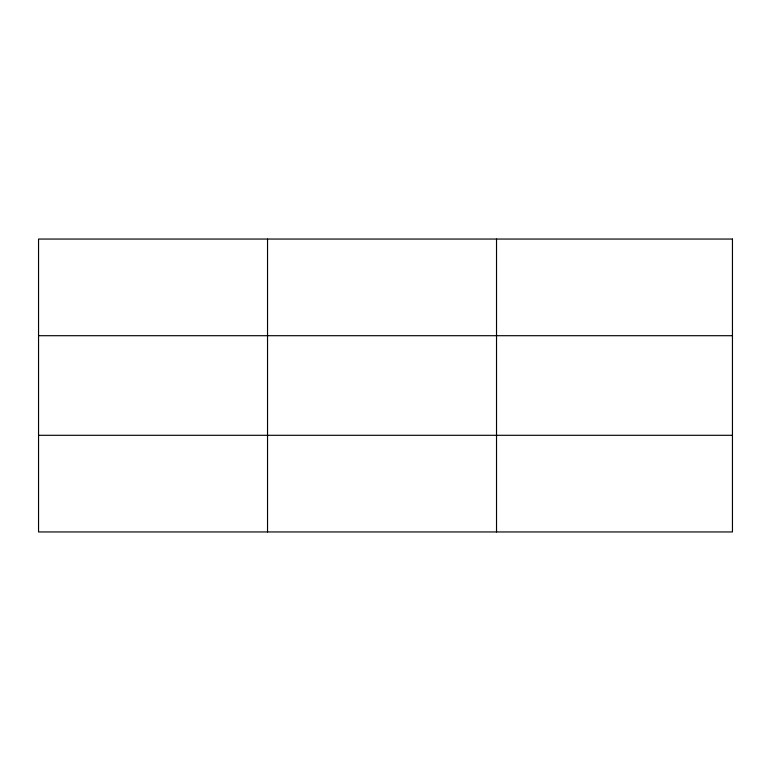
<?xml version="1.0" encoding="UTF-8"?>
<svg xmlns="http://www.w3.org/2000/svg" width="771" height="771" viewBox="0 0 771 771"><rect width="100%" height="100%" fill="white"/><g stroke="black" fill="none" stroke-linecap="round" stroke-linejoin="round"><path stroke-width="1.16" d="M267.537 531.951L267.537 239.049M496.524 531.951L496.524 239.049M38.55 335.703L732.45 335.703M38.55 435.297L732.45 435.297M732.45 239.049L732.45 531.951L38.55 531.951L38.55 239.049L732.45 239.049"/></g></svg>
